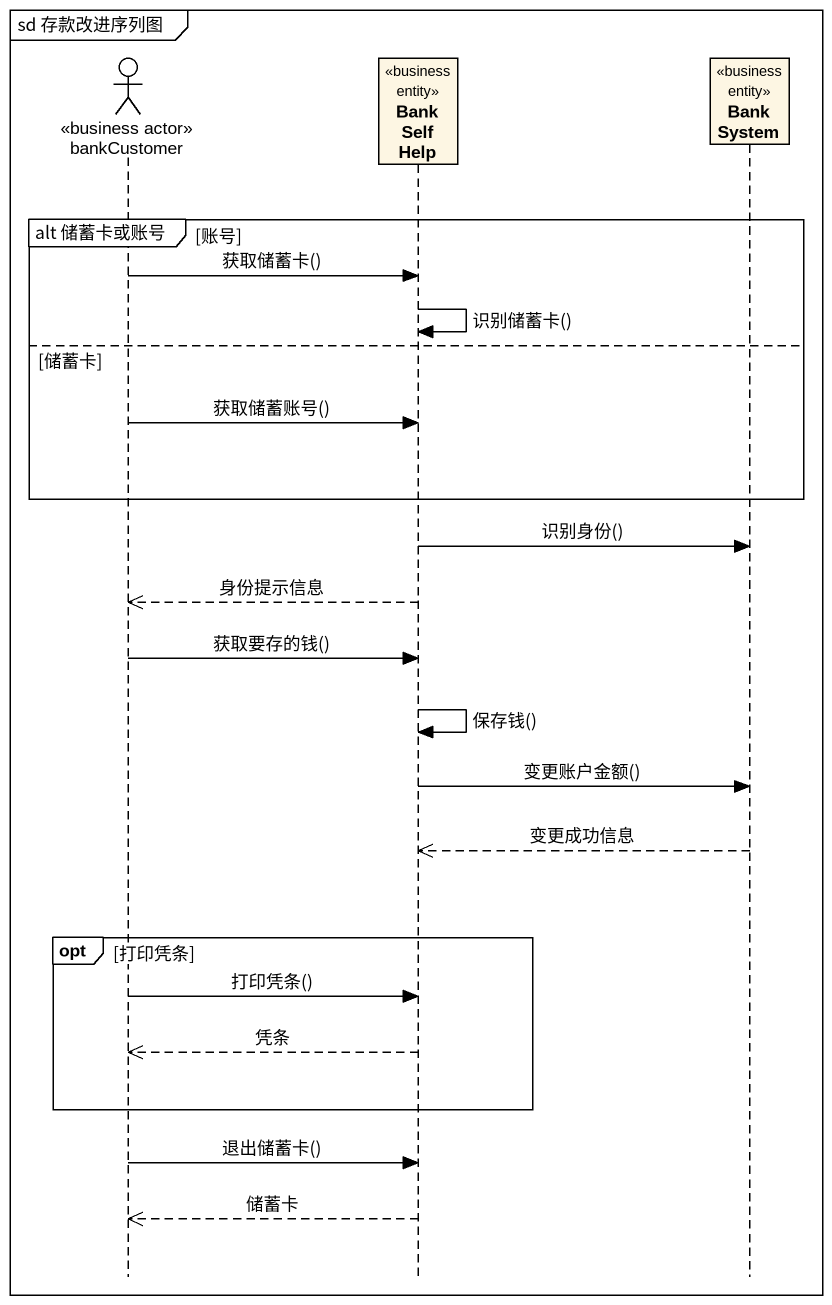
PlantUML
@startuml
mainframe sd 存款改进序列图
hide footbox
actor bankCustomer <<business actor>>
participant BankSelfHelp <<business entity>>
participant BankSystem <<business entity>>

group alt 储蓄卡或账号 [账号]
  bankCustomer -> BankSelfHelp : 获取储蓄卡()
  BankSelfHelp -> BankSelfHelp : 识别储蓄卡()
else 储蓄卡
  bankCustomer -> BankSelfHelp : 获取储蓄账号()
end
BankSelfHelp -> BankSystem : 识别身份()
BankSelfHelp -->> bankCustomer : 身份提示信息
bankCustomer -> BankSelfHelp : 获取要存的钱()
BankSelfHelp -> BankSelfHelp : 保存钱()
BankSelfHelp -> BankSystem : 变更账户金额()
BankSystem -->> BankSelfHelp : 变更成功信息
opt 打印凭条
  bankCustomer -> BankSelfHelp : 打印凭条()
  BankSelfHelp -->> bankCustomer : 凭条
end
bankCustomer -> BankSelfHelp : 退出储蓄卡()
BankSelfHelp -->> bankCustomer : 储蓄卡
@enduml
